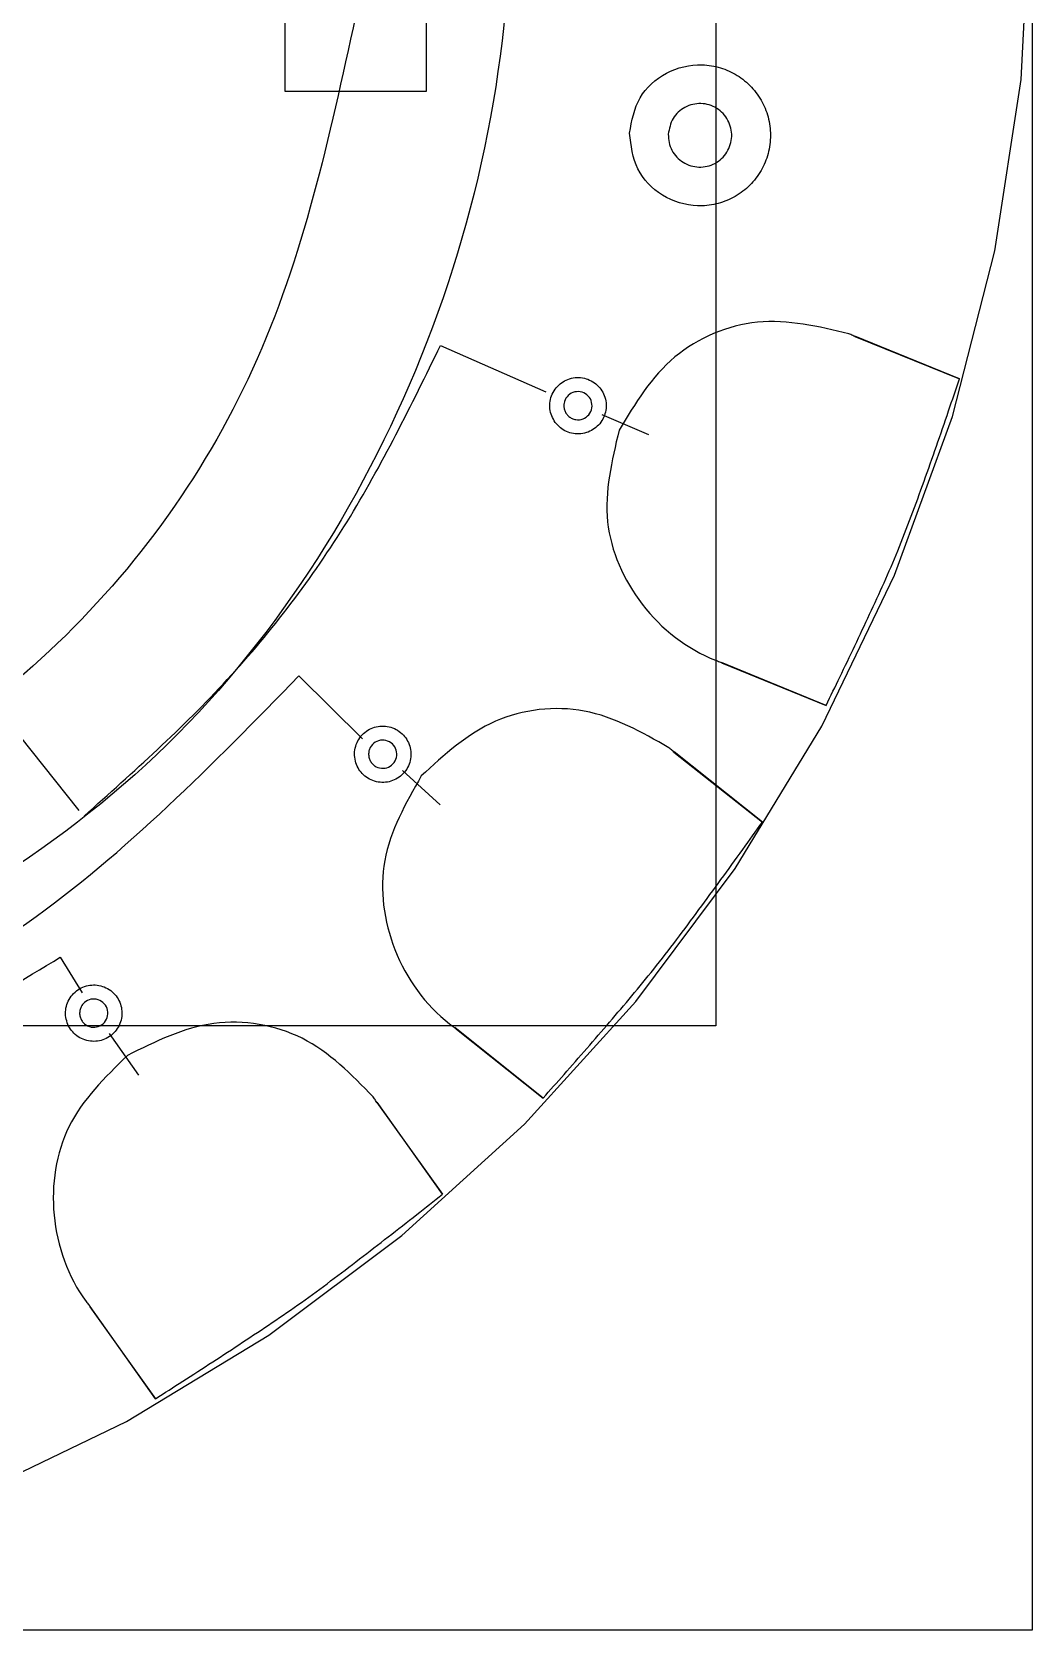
# Model space of a CAD drawing. Extents: x -4 to 108, y 0 to 58.
# Drawn here: x 34.82 to 49, y 0 to 22.65 of the extents above; entities that cross this region are included whole.
import ezdxf

# ---------------------------------------------------------------- set-up
doc = ezdxf.new("R2010")
doc.units = 0
for name, color, linetype in [('B.Cu', 7, 'CONTINUOUS'), ('Cuts', 7, 'CONTINUOUS'), ('F.Cu', 7, 'CONTINUOUS')]:
    doc.layers.add(name, color=color, linetype=linetype)

msp = doc.modelspace()

# ---------------------------------------------------------------- linework, layer by layer
at = {"layer": 'B.Cu', "color": 7}
for points in [[(44.514686, 57.56746), (44.514686, 8.567457), (-4.485317, 8.567457), (-4.485317, 57.56746)], [(44.514686, 57.56746), (44.514686, 8.567457), (-4.485317, 8.567457), (-4.485317, 57.56746)], [(44.514686, 57.56746), (44.514686, 8.567457), (-4.485317, 8.567457), (-4.485317, 57.56746)], [(44.514686, 57.56746), (44.514686, 8.567457), (-4.485317, 8.567457), (-4.485317, 57.56746)], [(44.514686, 57.56746), (44.514686, 8.567457), (-4.485317, 8.567457), (-4.485317, 57.56746)], [(44.514686, 57.56746), (44.514686, 8.567457), (-4.485317, 8.567457), (-4.485317, 57.56746)], [(44.514686, 57.56746), (44.514686, 8.567457), (-4.485317, 8.567457), (-4.485317, 57.56746)], [(40.610282, 18.211734), (42.103864, 17.550702)], [(43.564, 16.941401), (42.901331, 17.227459)], [(32.808336, 14.967858), (35.479369, 11.616469)], [(38.601591, 13.524754), (39.502438, 12.632943)], [(40.60707, 11.698251), (40.072414, 12.183122)], [(35.218093, 9.538568), (35.529032, 9.033712)], [(36.330596, 7.865993), (35.915634, 8.456555)]]:
    msp.add_lwpolyline(points, dxfattribs=at)
for points in [[(0, 49), (49.000004, 49), (49.000004, -0.000004), (0, -0.000004), (0, 49)], [(47.97045, 17.735255), (46.488513, 18.341194), (46.486633, 18.336596)], [(42.395987, 17.241381), (42.395987, 17.241381)], [(42.238732, 17.117344), (42.238732, 17.117344)], [(43.142184, 17.008206), (43.142184, 17.008206)], [(44.597394, 13.716109), (44.596145, 13.713053), (46.078082, 13.107114)], [(39.409785, 12.293057), (39.409785, 12.293057)], [(39.598685, 12.359617), (39.598685, 12.359617)], [(45.176052, 11.45425), (43.922795, 12.450567), (43.919704, 12.446679)], [(40.337173, 12.106937), (40.337173, 12.106937)], [(35.293393, 8.709496), (35.293393, 8.709496)], [(35.492305, 8.732892), (35.492305, 8.732892)], [(40.813317, 8.539189), (40.811262, 8.536604), (42.064519, 7.540287)], [(36.169806, 8.144392), (36.169806, 8.144392)], [(40.639188, 6.178336), (39.710525, 7.482516), (39.706479, 7.479635)], [(35.640216, 4.584186), (35.637526, 4.58227), (36.566189, 3.27809)]]:
    msp.add_lwpolyline(points, close=True, dxfattribs=at)
for points, knots in [([(46.402797, 18.376242), (45.971233, 18.478447), (45.120908, 18.679826), (43.823701, 18.135565), (43.371625, 17.387746), (43.142184, 17.008206)], [0, 0, 0, 0, 1.307354, 2.575922, 3.883276, 3.883276, 3.883276, 3.883276]), ([(46.486633, 18.336596), (46.477386, 18.341144), (46.458892, 18.350239), (46.430934, 18.363437), (46.412176, 18.371973), (46.402797, 18.376242)], [0, 0, 0, 0, 0.030915, 0.061828, 0.092742, 0.092742, 0.092742, 0.092742]), ([(35.556012, 11.53958), (36.254187, 12.163272), (37.651719, 13.411713), (39.368595, 15.67235), (40.195424, 17.363305), (40.610282, 18.211734)], [0, 0, 0, 0, 2.804707, 5.614167, 8.443317, 8.443317, 8.443317, 8.443317]), ([(42.238732, 17.117344), (42.261287, 17.091338), (42.306217, 17.039532), (42.395989, 16.986701), (42.528916, 16.946545), (42.708592, 16.964749), (42.883813, 17.091158), (42.973548, 17.288661), (42.951209, 17.504446), (42.824897, 17.679932), (42.627365, 17.769613), (42.411592, 17.747216), (42.2361, 17.621181), (42.161218, 17.455303), (42.157755, 17.313703), (42.181791, 17.208025), (42.219698, 17.147658), (42.238732, 17.117344)], [0, 0, 0, 0, 0.102709, 0.204599, 0.307307, 0.516385, 0.719266, 0.928344, 1.137424, 1.340306, 1.549386, 1.758463, 1.961342, 2.170419, 2.277168, 2.382999, 2.489747, 2.489747, 2.489747, 2.489747]), ([(46.078082, 13.107114), (46.143664, 13.241364), (46.353342, 13.670585), (46.698412, 14.397844), (47.116947, 15.315032), (47.469392, 16.284599), (47.75535, 17.099227), (47.919239, 17.583827), (47.97045, 17.735255)], [0, 0, 0, 0, 0.448228, 1.433067, 2.415188, 3.47097, 4.526078, 5.005625, 5.005625, 5.005625, 5.005625]), ([(42.395987, 17.241381), (42.387151, 17.25621), (42.369552, 17.28575), (42.358569, 17.336811), (42.360431, 17.406325), (42.397688, 17.488666), (42.485407, 17.551683), (42.593301, 17.562881), (42.692063, 17.51804), (42.755219, 17.430299), (42.76639, 17.32241), (42.721522, 17.223651), (42.633916, 17.160472), (42.543438, 17.151222), (42.475926, 17.17214), (42.429845, 17.200198), (42.407305, 17.227614), (42.395987, 17.241381)], [0, 0, 0, 0, 0.051499, 0.102585, 0.154084, 0.258623, 0.360063, 0.464602, 0.56914, 0.670579, 0.775117, 0.879657, 0.981097, 1.085637, 1.138788, 1.191486, 1.244637, 1.244637, 1.244637, 1.244637]), ([(43.142184, 17.008206), (43.039052, 16.573928), (42.835846, 15.718253), (43.395147, 14.461511), (44.112734, 13.899168), (44.539277, 13.737058), (44.568264, 13.726381), (44.587684, 13.719533), (44.597394, 13.716109)], [0, 0, 0, 0, 1.307173, 2.575574, 3.882747, 3.913637, 3.944526, 3.975414, 3.975414, 3.975414, 3.975414]), ([(9.011446, 14.499722), (10.29153, 12.949228), (12.862357, 9.83533), (18.399776, 6.952277), (23.79206, 6.036175), (28.40843, 6.519071), (32.042336, 7.617474), (34.165428, 8.901785), (35.218093, 9.538568)], [0, 0, 0, 0, 5.981503, 12.012807, 18.26197, 22.11804, 25.859065, 29.538014, 29.538014, 29.538014, 29.538014]), ([(24.295755, 6.924403), (24.367152, 6.924318), (24.448703, 6.924221), (24.546333, 6.920375), (26.393137, 6.931452), (29.996069, 7.466112), (34.919823, 9.755612), (37.378937, 12.273085), (38.601591, 13.524754)], [0, 0, 0, 0, 0.214157, 0.244616, 0.293077, 5.753725, 11.026744, 16.240876, 16.240876, 16.240876, 16.240876]), ([(43.850306, 12.508195), (43.464565, 12.72705), (42.704527, 13.158266), (41.306856, 12.998629), (40.663629, 12.407136), (40.337173, 12.106937)], [0, 0, 0, 0, 1.307354, 2.575922, 3.883276, 3.883276, 3.883276, 3.883276]), ([(39.409785, 12.293057), (39.422724, 12.261157), (39.4485, 12.197611), (39.516381, 12.118602), (39.629196, 12.037641), (39.805114, 11.9968), (40.011784, 12.059797), (40.160533, 12.217701), (40.209131, 12.429124), (40.146311, 12.636014), (39.988364, 12.784722), (39.776931, 12.833262), (39.570123, 12.770707), (39.44565, 12.637931), (39.396612, 12.505048), (39.385205, 12.397274), (39.401568, 12.327896), (39.409785, 12.293057)], [0, 0, 0, 0, 0.102709, 0.204599, 0.307307, 0.516385, 0.719266, 0.928344, 1.137423, 1.340304, 1.549383, 1.758461, 1.961342, 2.17042, 2.277167, 2.382998, 2.489746, 2.489746, 2.489746, 2.489746]), ([(39.598685, 12.359617), (39.595117, 12.376506), (39.588008, 12.410148), (39.594118, 12.462018), (39.618346, 12.5272), (39.680214, 12.593081), (39.783592, 12.624367), (39.889315, 12.600096), (39.968286, 12.525742), (39.999696, 12.422297), (39.975399, 12.316588), (39.901021, 12.23763), (39.797698, 12.206155), (39.709087, 12.226643), (39.651958, 12.268256), (39.617417, 12.309702), (39.604947, 12.342931), (39.598685, 12.359617)], [0, 0, 0, 0, 0.051499, 0.102585, 0.154084, 0.258623, 0.360063, 0.464601, 0.56914, 0.67058, 0.775119, 0.879658, 0.981098, 1.085637, 1.138788, 1.191487, 1.244638, 1.244638, 1.244638, 1.244638]), ([(43.919704, 12.446679), (43.912098, 12.453632), (43.896887, 12.467538), (43.873738, 12.48803), (43.858117, 12.501473), (43.850306, 12.508195)], [0, 0, 0, 0, 0.030915, 0.061828, 0.092742, 0.092742, 0.092742, 0.092742]), ([(40.337173, 12.106937), (40.116669, 11.71885), (39.682201, 10.954186), (39.867598, 9.591158), (40.399218, 8.850522), (40.76338, 8.575559), (40.788223, 8.5572), (40.804952, 8.545193), (40.813317, 8.539189)], [0, 0, 0, 0, 1.307173, 2.575574, 3.882747, 3.913637, 3.944526, 3.975414, 3.975414, 3.975414, 3.975414]), ([(42.064519, 7.540287), (42.163719, 7.652075), (42.480528, 8.009086), (43.007852, 8.614435), (43.660275, 9.382092), (44.275793, 10.209756), (44.785673, 10.908465), (45.0832, 11.324435), (45.176052, 11.45425)], [0, 0, 0, 0, 0.448362, 1.431913, 2.408638, 3.469539, 4.52498, 5.003784, 5.003784, 5.003784, 5.003784]), ([(35.293393, 8.709496), (35.299002, 8.675531), (35.310175, 8.607873), (35.359022, 8.515872), (35.451276, 8.412087), (35.613908, 8.333565), (35.829372, 8.349579), (36.009201, 8.470913), (36.103096, 8.666477), (36.087303, 8.882116), (35.965918, 9.061914), (35.770332, 9.155755), (35.554831, 9.140202), (35.40421, 9.038044), (35.327154, 8.919195), (35.29233, 8.816567), (35.293038, 8.745288), (35.293393, 8.709496)], [0, 0, 0, 0, 0.102709, 0.204599, 0.307307, 0.516385, 0.719266, 0.928344, 1.137423, 1.340304, 1.549383, 1.758461, 1.961342, 2.17042, 2.277167, 2.382998, 2.489746, 2.489746, 2.489746, 2.489746]), ([(35.492305, 8.732892), (35.492538, 8.750152), (35.493001, 8.784534), (35.510365, 8.833792), (35.548333, 8.892051), (35.623172, 8.942717), (35.730899, 8.950507), (35.828699, 8.903584), (35.889389, 8.813686), (35.897285, 8.705866), (35.85034, 8.608086), (35.760421, 8.547414), (35.652706, 8.539427), (35.570768, 8.578897), (35.524187, 8.632054), (35.499603, 8.68008), (35.494745, 8.715238), (35.492305, 8.732892)], [0, 0, 0, 0, 0.051499, 0.102585, 0.154084, 0.258623, 0.360063, 0.464601, 0.56914, 0.67058, 0.775119, 0.879658, 0.981098, 1.085637, 1.138788, 1.191487, 1.244638, 1.244638, 1.244638, 1.244638]), ([(39.656811, 7.55795), (39.346683, 7.87499), (38.735628, 8.499664), (37.348352, 8.732975), (36.566578, 8.342546), (36.169806, 8.144392)], [0, 0, 0, 0, 1.307354, 2.575922, 3.883276, 3.883276, 3.883276, 3.883276]), ([(36.169806, 8.144392), (35.850532, 7.832466), (35.221454, 7.217866), (35.022482, 5.856753), (35.328424, 4.99794), (35.602292, 4.632952), (35.621085, 4.608437), (35.633839, 4.592269), (35.640216, 4.584186)], [0, 0, 0, 0, 1.307173, 2.575574, 3.882747, 3.913637, 3.944526, 3.975414, 3.975414, 3.975414, 3.975414]), ([(39.706479, 7.479635), (39.701094, 7.488421), (39.690324, 7.505993), (39.673748, 7.532089), (39.662457, 7.54933), (39.656811, 7.55795)], [0, 0, 0, 0, 0.030915, 0.061828, 0.092742, 0.092742, 0.092742, 0.092742]), ([(36.566189, 3.27809), (36.695636, 3.360771), (37.109398, 3.625049), (37.80235, 4.076331), (38.648648, 4.640157), (39.462288, 5.258304), (40.126697, 5.77349), (40.517226, 6.081991), (40.639188, 6.178336)], [0, 0, 0, 0, 0.460791, 1.472862, 2.481022, 3.510439, 4.537191, 5.00346, 5.00346, 5.00346, 5.00346])]:
    msp.add_open_spline(points, degree=3, knots=knots, dxfattribs=at)
at = {"layer": 'Cuts', "color": 7}
msp.add_lwpolyline([(19.551127, 0.497455), (21.982348, 0.126407), (24.485889, -0.000012), (26.98943, 0.126407), (29.420651, 0.497455), (31.767247, 1.100827), (34.016905, 1.92421), (36.157323, 2.955303), (38.176186, 4.181793), (40.061193, 5.591375), (41.800032, 7.17174), (43.380398, 8.910579), (44.789979, 10.795586), (46.016469, 12.814452), (47.047565, 14.954867), (47.870951, 17.204528), (48.47432, 19.551121), (48.845368, 21.982344), (48.971787, 24.485885), (48.845368, 26.989426), (48.47432, 29.420647), (47.870948, 31.767242), (47.047565, 34.016901), (46.016472, 36.157318)], dxfattribs=at)
at = {"layer": 'F.Cu', "color": 7}
for points in [[(0.000003, 49.000003), (49, 49.000003), (49, 0.000005), (0.000003, 0.000005), (0.000003, 49.000003)], [(40.406529, 21.811896), (38.406529, 21.811896), (38.406529, 23.611897), (40.406529, 23.611897), (40.406529, 21.811896)], [(47.970453, 17.735249), (46.488516, 18.341188), (46.486636, 18.33659)], [(42.395985, 17.241379), (42.395985, 17.241379)], [(42.238733, 17.117341), (42.238733, 17.117341)], [(43.142187, 17.0082), (43.142187, 17.0082)], [(44.597397, 13.716103), (44.596147, 13.713047), (46.078085, 13.107108)], [(39.409788, 12.293052), (39.409788, 12.293052)], [(39.598688, 12.359611), (39.598688, 12.359611)], [(45.176055, 11.454244), (43.922798, 12.450562), (43.919707, 12.446674)], [(40.337175, 12.106931), (40.337175, 12.106931)], [(35.293396, 8.70949), (35.293396, 8.70949)], [(35.492308, 8.732886), (35.492308, 8.732886)], [(40.81332, 8.539183), (40.811265, 8.536599), (42.064522, 7.540281)], [(36.169809, 8.144387), (36.169809, 8.144387)], [(40.639191, 6.17833), (39.710528, 7.48251), (39.706482, 7.479629)], [(35.640218, 4.58418), (35.637529, 4.582265), (36.566192, 3.278084)]]:
    msp.add_lwpolyline(points, close=True, dxfattribs=at)
at = {"layer": 'F.Cu', "color": 1}
for points in [[(43.290321, 21.22175), (43.290321, 21.22175)], [(43.84014, 21.203829), (43.84014, 21.203829)]]:
    msp.add_lwpolyline(points, close=True, dxfattribs=at)
at = {"layer": 'F.Cu', "color": 7}
for points in [[(43.564, 16.941399), (42.901332, 17.227457)], [(40.607073, 11.698245), (40.072416, 12.183116)], [(36.330599, 7.865987), (35.915637, 8.45655)]]:
    msp.add_lwpolyline(points, dxfattribs=at)
for points, knots in [([(18.531476, 5.620274), (16.011224, 6.780481), (10.983274, 9.095115), (5.970519, 16.121168), (3.976303, 25.118874), (6.610072, 34.880953), (14.167143, 42.450069), (21.443644, 44.401535), (25.564275, 44.295906), (26.562477, 44.220816), (30.292222, 43.753221), (36.487396, 41.1998), (43.039782, 33.930664), (43.921799, 27.677613), (44.37001, 24.500026)], [0, 0, 0, 0, 8.204892, 16.368914, 24.819854, 35.17912, 45.231136, 55.590399, 56.600987, 57.600953, 58.59151, 67.876038, 77.013099, 86.453565, 86.453565, 86.453565, 86.453565]), ([(37.539447, 35.541948), (38.320535, 34.490897), (39.894759, 32.37258), (41.26848, 28.56239), (41.888645, 23.536272), (40.625313, 17.557683), (36.626817, 11.673797), (32.563103, 9.580719), (30.529019, 8.533033)], [0, 0, 0, 0, 3.911176, 7.882691, 11.985955, 18.985575, 25.74483, 32.518917, 32.518917, 32.518917, 32.518917]), ([(39.403895, 22.873413), (39.03501, 21.163898), (38.30631, 17.7869), (35.161392, 13.49227), (32.218866, 11.767617), (30.746816, 10.904829)], [0, 0, 0, 0, 5.208251, 10.28844, 15.374065, 15.374065, 15.374065, 15.374065]), ([(46.4028, 18.376236), (45.971236, 18.478441), (45.120911, 18.67982), (43.823703, 18.135559), (43.371628, 17.38774), (43.142187, 17.0082)], [0, 0, 0, 0, 1.307354, 2.575922, 3.883276, 3.883276, 3.883276, 3.883276]), ([(46.486636, 18.33659), (46.477389, 18.341138), (46.458895, 18.350233), (46.430937, 18.363431), (46.412179, 18.371967), (46.4028, 18.376236)], [0, 0, 0, 0, 0.030915, 0.061828, 0.092742, 0.092742, 0.092742, 0.092742]), ([(42.238733, 17.117341), (42.261288, 17.091335), (42.306218, 17.039529), (42.39599, 16.986699), (42.528917, 16.946543), (42.708594, 16.964747), (42.883813, 17.091156), (42.973548, 17.28866), (42.951209, 17.504443), (42.824897, 17.679928), (42.627365, 17.769609), (42.411591, 17.747213), (42.236098, 17.621177), (42.161216, 17.455299), (42.157755, 17.313699), (42.181792, 17.208022), (42.219698, 17.147655), (42.238733, 17.117341)], [0, 0, 0, 0, 0.102709, 0.204599, 0.307307, 0.516385, 0.719266, 0.928344, 1.137423, 1.340304, 1.549383, 1.758461, 1.961342, 2.17042, 2.277167, 2.382998, 2.489746, 2.489746, 2.489746, 2.489746]), ([(46.078085, 13.107108), (46.143667, 13.241358), (46.353345, 13.670579), (46.698415, 14.397838), (47.11695, 15.315025), (47.469395, 16.284593), (47.755353, 17.099221), (47.919241, 17.583821), (47.970453, 17.735249)], [0, 0, 0, 0, 0.448228, 1.433067, 2.415188, 3.47097, 4.526078, 5.005625, 5.005625, 5.005625, 5.005625]), ([(42.395985, 17.241379), (42.38715, 17.256208), (42.369551, 17.285748), (42.358569, 17.336809), (42.360431, 17.406323), (42.397687, 17.488664), (42.485406, 17.551681), (42.5933, 17.56288), (42.692063, 17.518039), (42.755219, 17.430296), (42.76639, 17.322407), (42.721521, 17.223649), (42.633915, 17.16047), (42.543438, 17.151221), (42.475926, 17.172138), (42.429844, 17.200196), (42.407304, 17.227612), (42.395985, 17.241379)], [0, 0, 0, 0, 0.051499, 0.102585, 0.154084, 0.258623, 0.360063, 0.464601, 0.56914, 0.67058, 0.775119, 0.879658, 0.981098, 1.085637, 1.138788, 1.191487, 1.244638, 1.244638, 1.244638, 1.244638]), ([(43.142187, 17.0082), (43.039055, 16.573922), (42.835848, 15.718247), (43.395149, 14.461505), (44.112736, 13.899161), (44.53928, 13.737051), (44.568267, 13.726375), (44.587687, 13.719527), (44.597397, 13.716103)], [0, 0, 0, 0, 1.307173, 2.575574, 3.882747, 3.913637, 3.944526, 3.975414, 3.975414, 3.975414, 3.975414]), ([(43.850309, 12.508189), (43.464568, 12.727044), (42.70453, 13.158261), (41.306859, 12.998624), (40.663632, 12.407131), (40.337175, 12.106931)], [0, 0, 0, 0, 1.307354, 2.575922, 3.883276, 3.883276, 3.883276, 3.883276]), ([(39.409788, 12.293052), (39.422727, 12.261151), (39.448503, 12.197605), (39.516384, 12.118597), (39.629199, 12.037636), (39.805117, 11.996794), (40.011787, 12.059791), (40.160536, 12.217695), (40.209134, 12.429119), (40.146314, 12.636009), (39.988367, 12.784717), (39.776934, 12.833257), (39.570126, 12.770701), (39.445653, 12.637926), (39.396615, 12.505043), (39.385208, 12.397269), (39.401571, 12.32789), (39.409788, 12.293052)], [0, 0, 0, 0, 0.102709, 0.204599, 0.307307, 0.516385, 0.719266, 0.928344, 1.137423, 1.340304, 1.549383, 1.758461, 1.961342, 2.17042, 2.277167, 2.382998, 2.489746, 2.489746, 2.489746, 2.489746]), ([(39.598688, 12.359611), (39.595119, 12.3765), (39.588011, 12.410142), (39.594121, 12.462013), (39.618349, 12.527194), (39.680217, 12.593076), (39.783595, 12.624362), (39.889318, 12.60009), (39.968289, 12.525736), (39.999699, 12.422292), (39.975402, 12.316582), (39.901024, 12.237624), (39.797701, 12.206149), (39.709089, 12.226637), (39.651961, 12.268251), (39.617419, 12.309696), (39.604949, 12.342925), (39.598688, 12.359611)], [0, 0, 0, 0, 0.051499, 0.102585, 0.154084, 0.258623, 0.360063, 0.464601, 0.56914, 0.67058, 0.775119, 0.879658, 0.981098, 1.085637, 1.138788, 1.191487, 1.244638, 1.244638, 1.244638, 1.244638]), ([(43.919707, 12.446674), (43.912101, 12.453627), (43.89689, 12.467533), (43.873741, 12.488024), (43.85812, 12.501467), (43.850309, 12.508189)], [0, 0, 0, 0, 0.030915, 0.061828, 0.092742, 0.092742, 0.092742, 0.092742]), ([(40.337175, 12.106931), (40.116672, 11.718844), (39.682204, 10.954181), (39.8676, 9.591152), (40.399221, 8.850516), (40.763383, 8.575553), (40.788226, 8.557195), (40.804955, 8.545187), (40.81332, 8.539183)], [0, 0, 0, 0, 1.307173, 2.575574, 3.882747, 3.913637, 3.944526, 3.975414, 3.975414, 3.975414, 3.975414]), ([(42.064522, 7.540281), (42.163721, 7.652069), (42.480531, 8.009081), (43.007855, 8.61443), (43.660278, 9.382087), (44.275796, 10.20975), (44.785676, 10.908459), (45.083203, 11.324429), (45.176055, 11.454244)], [0, 0, 0, 0, 0.448362, 1.431913, 2.408638, 3.469539, 4.52498, 5.003784, 5.003784, 5.003784, 5.003784]), ([(35.293396, 8.70949), (35.299005, 8.675525), (35.310178, 8.607867), (35.359025, 8.515867), (35.451279, 8.412081), (35.613911, 8.333559), (35.829375, 8.349574), (36.009203, 8.470907), (36.103099, 8.666471), (36.087306, 8.882111), (35.965921, 9.061908), (35.770335, 9.155749), (35.554834, 9.140196), (35.404212, 9.038038), (35.327157, 8.91919), (35.292333, 8.816561), (35.293041, 8.745283), (35.293396, 8.70949)], [0, 0, 0, 0, 0.102709, 0.204599, 0.307307, 0.516385, 0.719266, 0.928344, 1.137423, 1.340304, 1.549383, 1.758461, 1.961342, 2.17042, 2.277167, 2.382998, 2.489746, 2.489746, 2.489746, 2.489746]), ([(35.492308, 8.732886), (35.492541, 8.750147), (35.493003, 8.784528), (35.510368, 8.833786), (35.548336, 8.892046), (35.623175, 8.942711), (35.730902, 8.950501), (35.828702, 8.903578), (35.889391, 8.81368), (35.897288, 8.705861), (35.850343, 8.60808), (35.760424, 8.547409), (35.652709, 8.539422), (35.57077, 8.578892), (35.52419, 8.632048), (35.499606, 8.680074), (35.494748, 8.715232), (35.492308, 8.732886)], [0, 0, 0, 0, 0.051499, 0.102585, 0.154084, 0.258623, 0.360063, 0.464601, 0.56914, 0.67058, 0.775119, 0.879658, 0.981098, 1.085637, 1.138788, 1.191487, 1.244638, 1.244638, 1.244638, 1.244638]), ([(39.656813, 7.557945), (39.346686, 7.874985), (38.735631, 8.499659), (37.348355, 8.73297), (36.566581, 8.342541), (36.169809, 8.144387)], [0, 0, 0, 0, 1.307354, 2.575922, 3.883276, 3.883276, 3.883276, 3.883276]), ([(36.169809, 8.144387), (35.850535, 7.832461), (35.221457, 7.21786), (35.022485, 5.856748), (35.328427, 4.997934), (35.602294, 4.632947), (35.621088, 4.608431), (35.633842, 4.592263), (35.640218, 4.58418)], [0, 0, 0, 0, 1.307173, 2.575574, 3.882747, 3.913637, 3.944526, 3.975414, 3.975414, 3.975414, 3.975414]), ([(39.706482, 7.479629), (39.701096, 7.488415), (39.690327, 7.505987), (39.673751, 7.532084), (39.662459, 7.549324), (39.656813, 7.557945)], [0, 0, 0, 0, 0.030915, 0.061828, 0.092742, 0.092742, 0.092742, 0.092742]), ([(36.566192, 3.278084), (36.695639, 3.360765), (37.109401, 3.625043), (37.802353, 4.076325), (38.648651, 4.640151), (39.462291, 5.258299), (40.1267, 5.773484), (40.517229, 6.081985), (40.639191, 6.17833)], [0, 0, 0, 0, 0.460791, 1.472862, 2.481022, 3.510439, 4.537191, 5.00346, 5.00346, 5.00346, 5.00346])]:
    msp.add_open_spline(points, degree=3, knots=knots, dxfattribs=at)
at = {"layer": 'F.Cu', "color": 1}
for points, knots in [([(43.290321, 21.22175), (43.312087, 21.044701), (43.354975, 20.695852), (43.739899, 20.300557), (44.169323, 20.16924), (44.519547, 20.204206), (44.766757, 20.29708), (44.981529, 20.450839), (45.149049, 20.655051), (45.258042, 20.89558), (45.30118, 21.156171), (45.275113, 21.419019), (45.182024, 21.666139), (45.028166, 21.880832), (44.823869, 22.048259), (44.583235, 22.157043), (44.236033, 22.214753), (43.798964, 22.111695), (43.389102, 21.742319), (43.323576, 21.397005), (43.290321, 21.22175)], [0, 0, 0, 0, 0.522796, 1.030089, 1.552885, 1.81472, 2.074386, 2.336221, 2.598056, 2.857722, 3.119557, 3.381392, 3.641059, 3.902894, 4.164728, 4.424395, 4.68623, 5.209027, 5.716321, 6.239118, 6.239118, 6.239118, 6.239118]), ([(43.84014, 21.203829), (43.855121, 21.282651), (43.88464, 21.437959), (44.068983, 21.60409), (44.265571, 21.650501), (44.421782, 21.624587), (44.53008, 21.575671), (44.622036, 21.500363), (44.691302, 21.403778), (44.733236, 21.292592), (44.744991, 21.17429), (44.725679, 21.056951), (44.67665, 20.948604), (44.601245, 20.856608), (44.504531, 20.787358), (44.393219, 20.745494), (44.274874, 20.73387), (44.15758, 20.753308), (44.049398, 20.802396), (43.957402, 20.877811), (43.888728, 20.974467), (43.845182, 21.085762), (43.841826, 21.164364), (43.84014, 21.203829)], [0, 0, 0, 0, 0.235148, 0.463329, 0.698478, 0.8163, 0.933146, 1.050968, 1.16879, 1.285637, 1.403459, 1.521373, 1.638309, 1.756222, 1.874136, 1.991072, 2.108985, 2.226807, 2.343653, 2.461474, 2.579296, 2.696142, 2.813964, 2.813964, 2.813964, 2.813964])]:
    msp.add_open_spline(points, degree=3, knots=knots, dxfattribs=at)

doc.saveas('drawing.dxf')
